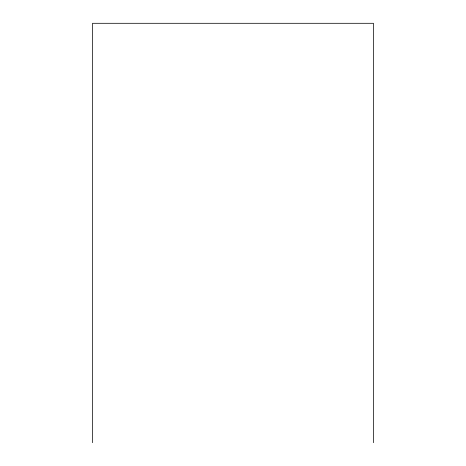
<?xml version="1.0" encoding="UTF-8"?>
<svg xmlns="http://www.w3.org/2000/svg" width="466" height="466" viewBox="0 0 466 466"><rect width="100%" height="100%" fill="white"/><g stroke="black" fill="none" stroke-linecap="round" stroke-linejoin="round"><path stroke-width="0.7" d="M373.464 442.7L373.464 23.3L92.536 23.3L92.536 442.7"/></g></svg>
